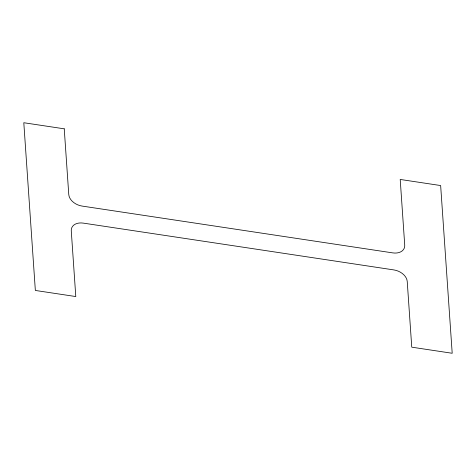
<?xml version="1.0" encoding="UTF-8"?>
<svg xmlns="http://www.w3.org/2000/svg" width="476" height="476" viewBox="0 0 476 476"><rect width="100%" height="100%" fill="white"/><g stroke="black" fill="none" stroke-linecap="round" stroke-linejoin="round"><path stroke-width="0.71" d="M64.242 128.823L23.8 122.731L35.349 290.455L75.791 296.548L71.269 230.824A13.149 9.169 21.7 0 1 83.264 223.113L393.908 269.928A13.149 9.169 21.7 0 1 407.23 281.453L411.758 347.177L452.2 353.269L440.651 185.545L400.209 179.452L404.731 245.176A13.149 9.169 21.7 0 1 392.736 252.887L82.092 206.072A13.149 9.169 21.7 0 1 68.77 194.547L64.242 128.823"/></g></svg>
